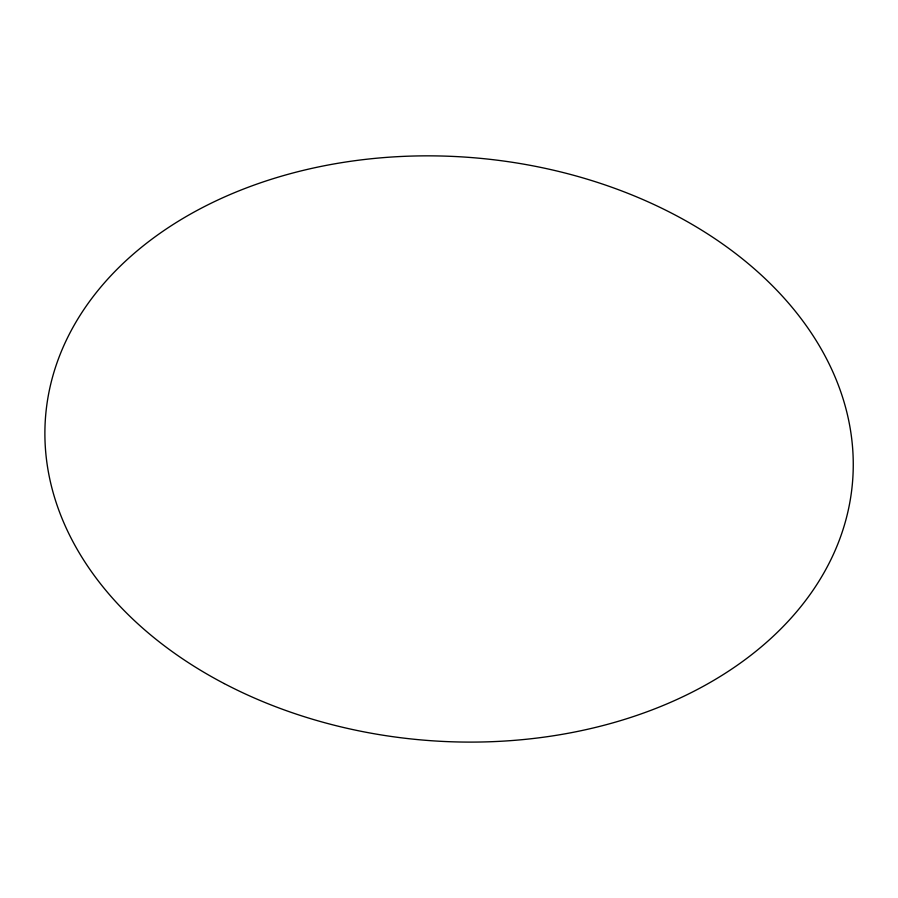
<?xml version="1.0" encoding="UTF-8"?>
<svg xmlns="http://www.w3.org/2000/svg" width="898" height="898" viewBox="0 0 898 898"><rect width="100%" height="100%" fill="white"/><g stroke="black" fill="none" stroke-linecap="round" stroke-linejoin="round"><path stroke-width="1.35" d="M224.219 683.58A404.807 292.265 4.6 0 0 852.37 483.865A404.807 292.265 4.6 0 0 270.635 179.477A404.807 292.265 4.6 0 0 224.219 683.58"/></g></svg>
